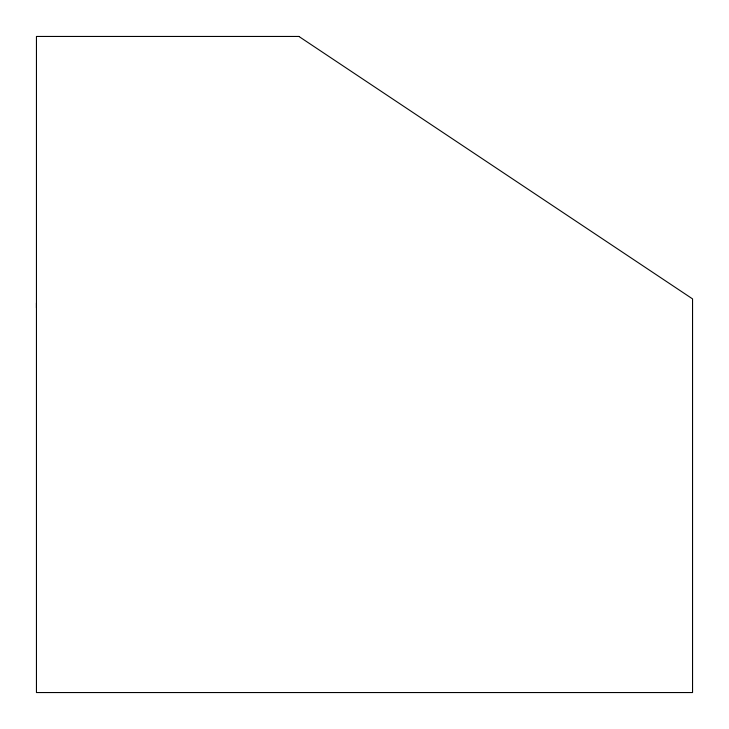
<?xml version="1.0" encoding="UTF-8"?>
<svg xmlns="http://www.w3.org/2000/svg" width="729" height="729" viewBox="0 0 729 729"><rect width="100%" height="100%" fill="white"/><g stroke="black" fill="none" stroke-linecap="round" stroke-linejoin="round"><path stroke-width="1.09" d="M36.45 307.893L36.45 302.963M298.89 36.45L36.45 36.45L36.45 692.55L692.55 692.55L692.55 298.89L298.89 36.45"/></g></svg>
